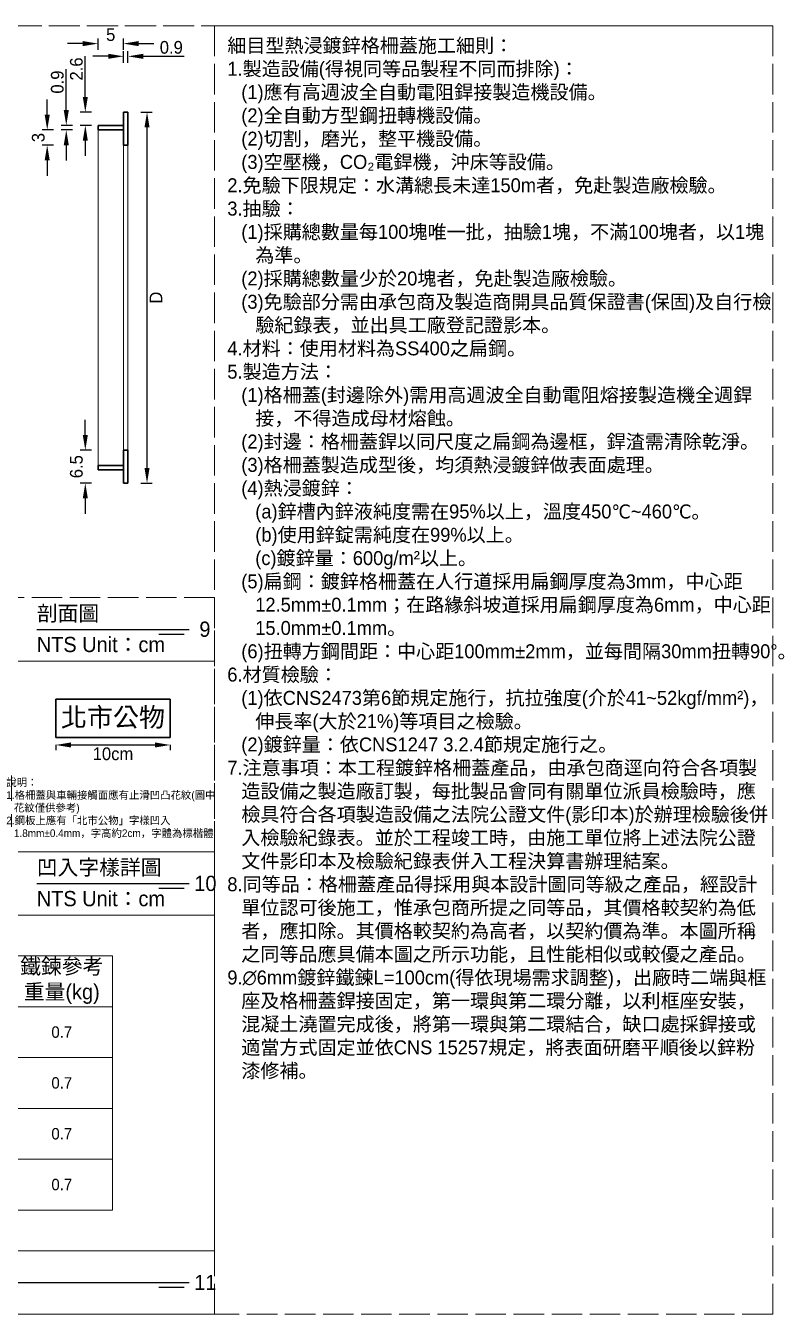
# Model space of a CAD drawing. Extents: x -2640 to 1802, y -2159 to 447.
# Drawn here: x -2154 to -1855, y -1721 to -1214 of the extents above; entities that cross this region are included whole.
import ezdxf

# ---------------------------------------------------------------- set-up
doc = ezdxf.new("R2010")
doc.units = 0
doc.header["$MEASUREMENT"] = 0
doc.linetypes.add('ACAD_ISO02W100', pattern=[15, 12, -3])
for name, color, linetype, lineweight in [('一、1.基本-圖框', 7, 'Continuous', 20), ('二、1.繪圖-既有設施', 8, 'Continuous', 20), ('二、2.繪圖-施作項目', 181, 'Continuous', 30)]:
    doc.layers.add(name, color=color, linetype=linetype, lineweight=lineweight)
doc.layers.add('一、4.基本-隱藏', color=9, linetype='ACAD_ISO02W100', lineweight=20, plot=False)
doc.layers.add('三、1.文字-說明文字', color=2, linetype='Continuous')
doc.layers.add('三、3.文字-註解文字', color=2, linetype='Continuous')
doc.styles.add('既有名稱', font='kaiu.ttf', dxfattribs={"height": 4})
doc.styles.add('次圖名(詳圖)', font='MS PGothic.ttf', dxfattribs={"height": 6})
doc.styles.add('註解文字', font='MS PGothic.ttf', dxfattribs={"height": 4})
doc.styles.add('註解文字(詳圖)', font='MS PGothic.ttf', dxfattribs={"height": 5})
doc.dimstyles.new('註解文字(詳圖)', dxfattribs={"dimtxt": 5, "dimasz": 6, "dimexe": 2, "dimexo": 5, "dimgap": 1, "dimtad": 2, "dimzin": 0, "dimdsep": 46, "dimtxsty": '註解文字(詳圖)', "dimcen": 0.1, "dimclrd": 144, "dimclre": 144, "dimclrt": 256, "dimadec": 0, "dimazin": 0, "dimtfac": 1, "dimtofl": 0, "dimtmove": 0, "dimatfit": 3, "dimfxlon": 1, "dimtolj": 1, "dimtzin": 0, "dimlwd": -1, "dimlwe": -1, "dimarcsym": 1})

# ---------------------------------------------------------------- blocks, each defined once
blk = doc.blocks.new('*D245')
at = {"layer": 'Defpoints', "color": 0, "transparency": 16777216}
for p in [(-2130.59, -1248), (-2115.59, -1248), (-2115.59, -1253.2)]:
    blk.add_point(p, dxfattribs=at)
at = {"layer": '三、3.文字-註解文字', "color": 144, "transparency": 16777216}
for p, q in [((-2130.59, -1242), (-2130.59, -1226.02)), ((-2128.09, -1248), (-2132.59, -1248)), ((-2128.09, -1253.2), (-2132.59, -1253.2)), ((-2130.59, -1259.2), (-2130.59, -1265.2))]:
    blk.add_line(p, q, dxfattribs=at)
for points in [[(-2131.59, -1242), (-2129.59, -1242), (-2130.59, -1248)], [(-2131.59, -1259.2), (-2129.59, -1259.2), (-2130.59, -1253.2)]]:
    blk.add_solid(points, dxfattribs=at)
at = {"layer": '三、3.文字-註解文字', "transparency": 16777216, "insert": (-2134.09, -1231.01), "char_height": 5, "attachment_point": 5, "rotation": 90, "style": '註解文字(詳圖)'}
blk.add_mtext('\\A1;2.6', dxfattribs=at)
blk = doc.blocks.new('*D246')
at = {"layer": 'Defpoints', "color": 0, "transparency": 16777216}
for p in [(-2138.09, -1253.2), (-2125.59, -1253.2), (-2125.59, -1255)]:
    blk.add_point(p, dxfattribs=at)
at = {"layer": '三、3.文字-註解文字', "color": 144, "transparency": 16777216}
for p, q in [((-2138.09, -1247.2), (-2138.09, -1231.1)), ((-2135.59, -1253.2), (-2140.09, -1253.2)), ((-2135.59, -1255), (-2140.09, -1255)), ((-2138.09, -1261), (-2138.09, -1267))]:
    blk.add_line(p, q, dxfattribs=at)
for points in [[(-2139.09, -1247.2), (-2137.09, -1247.2), (-2138.09, -1253.2)], [(-2139.09, -1261), (-2137.09, -1261), (-2138.09, -1255)]]:
    blk.add_solid(points, dxfattribs=at)
at = {"layer": '三、3.文字-註解文字', "transparency": 16777216, "insert": (-2141.59, -1236.15), "char_height": 5, "attachment_point": 5, "rotation": 90, "style": '註解文字(詳圖)'}
blk.add_mtext('\\A1;0.9', dxfattribs=at)
blk = doc.blocks.new('*D247')
at = {"layer": 'Defpoints', "color": 0, "transparency": 16777216}
for p in [(-2145.59, -1255), (-2115.59, -1255), (-2115.59, -1261)]:
    blk.add_point(p, dxfattribs=at)
at = {"layer": '三、3.文字-註解文字', "color": 144, "transparency": 16777216}
for p, q in [((-2145.59, -1249), (-2145.59, -1243)), ((-2143.09, -1255), (-2147.59, -1255)), ((-2143.09, -1261), (-2147.59, -1261)), ((-2145.59, -1267), (-2145.59, -1273))]:
    blk.add_line(p, q, dxfattribs=at)
for points in [[(-2146.59, -1249), (-2144.59, -1249), (-2145.59, -1255)], [(-2146.59, -1267), (-2144.59, -1267), (-2145.59, -1261)]]:
    blk.add_solid(points, dxfattribs=at)
at = {"layer": '三、3.文字-註解文字', "transparency": 16777216, "insert": (-2149.09, -1258), "char_height": 5, "attachment_point": 5, "rotation": 90, "style": '註解文字(詳圖)'}
blk.add_mtext('\\A1;3', dxfattribs=at)
blk = doc.blocks.new('*D248')
at = {"layer": 'Defpoints', "color": 0, "transparency": 16777216}
for p in [(-2115.59, -1381), (-2130.59, -1394), (-2115.59, -1394)]:
    blk.add_point(p, dxfattribs=at)
at = {"layer": '三、3.文字-註解文字', "color": 144, "transparency": 16777216}
for p, q in [((-2130.59, -1375), (-2130.59, -1369)), ((-2128.09, -1381), (-2132.59, -1381)), ((-2128.09, -1394), (-2132.59, -1394)), ((-2130.59, -1400), (-2130.59, -1406))]:
    blk.add_line(p, q, dxfattribs=at)
for points in [[(-2131.59, -1375), (-2129.59, -1375), (-2130.59, -1381)], [(-2131.59, -1400), (-2129.59, -1400), (-2130.59, -1394)]]:
    blk.add_solid(points, dxfattribs=at)
at = {"layer": '三、3.文字-註解文字', "transparency": 16777216, "insert": (-2134.09, -1387.5), "char_height": 5, "attachment_point": 5, "rotation": 90, "style": '註解文字(詳圖)'}
blk.add_mtext('\\A1;6.5', dxfattribs=at)
blk = doc.blocks.new('*D249')
at = {"layer": 'Defpoints', "color": 0, "transparency": 16777216}
for p in [(-2113.79, -1248), (-2106.29, -1248), (-2113.79, -1394)]:
    blk.add_point(p, dxfattribs=at)
at = {"layer": '三、3.文字-註解文字', "color": 144, "transparency": 16777216}
for p, q in [((-2108.79, -1248), (-2104.29, -1248)), ((-2106.29, -1388), (-2106.29, -1254)), ((-2108.79, -1394), (-2104.29, -1394))]:
    blk.add_line(p, q, dxfattribs=at)
for points in [[(-2107.29, -1254), (-2105.29, -1254), (-2106.29, -1248)], [(-2107.29, -1388), (-2105.29, -1388), (-2106.29, -1394)]]:
    blk.add_solid(points, dxfattribs=at)
at = {"layer": '三、3.文字-註解文字', "transparency": 16777216, "insert": (-2102.79, -1321), "char_height": 5, "attachment_point": 5, "rotation": 90, "style": '註解文字(詳圖)'}
blk.add_mtext('\\A1;D', dxfattribs=at)
blk = doc.blocks.new('*D251')
at = {"layer": 'Defpoints', "color": 0, "transparency": 16777216}
for p in [(-2142.19, -1494), (-2097.19, -1494), (-2097.19, -1497.01)]:
    blk.add_point(p, dxfattribs=at)
at = {"layer": '三、3.文字-註解文字', "color": 144, "transparency": 16777216}
for p, q in [((-2142.19, -1497.01), (-2142.19, -1499.01)), ((-2136.19, -1497.01), (-2103.19, -1497.01)), ((-2097.19, -1497.01), (-2097.19, -1499.01))]:
    blk.add_line(p, q, dxfattribs=at)
for points in [[(-2136.19, -1496.01), (-2136.19, -1498.01), (-2142.19, -1497.01)], [(-2103.19, -1496.01), (-2103.19, -1498.01), (-2097.19, -1497.01)]]:
    blk.add_solid(points, dxfattribs=at)
at = {"layer": '三、3.文字-註解文字', "transparency": 16777216, "insert": (-2119.69, -1500.51), "char_height": 5, "attachment_point": 5, "style": '註解文字(詳圖)'}
blk.add_mtext('\\A1;10cm', dxfattribs=at)
blk = doc.blocks.new('*D268')
at = {"layer": 'Defpoints', "color": 0, "transparency": 16777216}
for p in [(-2113.79, -1226.02), (-2115.59, -1248), (-2113.79, -1248)]:
    blk.add_point(p, dxfattribs=at)
at = {"layer": '三、3.文字-註解文字', "color": 144, "transparency": 16777216}
for p, q in [((-2121.59, -1226.02), (-2127.59, -1226.02)), ((-2115.59, -1228.52), (-2115.59, -1224.02)), ((-2113.79, -1228.52), (-2113.79, -1224.02)), ((-2107.79, -1226.02), (-2091.7, -1226.02))]:
    blk.add_line(p, q, dxfattribs=at)
for points in [[(-2121.59, -1225.02), (-2121.59, -1227.02), (-2115.59, -1226.02)], [(-2107.79, -1225.02), (-2107.79, -1227.02), (-2113.79, -1226.02)]]:
    blk.add_solid(points, dxfattribs=at)
at = {"layer": '三、3.文字-註解文字', "transparency": 16777216, "insert": (-2096.74, -1222.52), "char_height": 5, "attachment_point": 5, "style": '註解文字(詳圖)'}
blk.add_mtext('\\A1;0.9', dxfattribs=at)
blk = doc.blocks.new('*D269')
at = {"layer": 'Defpoints', "color": 0, "transparency": 16777216}
for p in [(-2115.59, -1221.02), (-2125.59, -1260.7), (-2115.59, -1260.7)]:
    blk.add_point(p, dxfattribs=at)
at = {"layer": '三、3.文字-註解文字', "color": 144, "transparency": 16777216}
for p, q in [((-2131.59, -1221.02), (-2137.59, -1221.02)), ((-2125.59, -1223.52), (-2125.59, -1219.02)), ((-2115.59, -1223.52), (-2115.59, -1219.02)), ((-2109.59, -1221.02), (-2103.59, -1221.02))]:
    blk.add_line(p, q, dxfattribs=at)
for points in [[(-2131.59, -1220.02), (-2131.59, -1222.02), (-2125.59, -1221.02)], [(-2109.59, -1220.02), (-2109.59, -1222.02), (-2115.59, -1221.02)]]:
    blk.add_solid(points, dxfattribs=at)
at = {"layer": '三、3.文字-註解文字', "transparency": 16777216, "insert": (-2120.59, -1217.52), "char_height": 5, "attachment_point": 5, "style": '註解文字(詳圖)'}
blk.add_mtext('\\A1;5', dxfattribs=at)

msp = doc.modelspace()

# ---------------------------------------------------------------- linework, layer by layer
at = {"layer": '一、1.基本-圖框'}
for points in [[(-2419.847, -1580), (-2119.847, -1580), (-2119.847, -1680), (-2419.847, -1680)], [(-2159.847, -1580), (-2119.847, -1580), (-2119.847, -1600), (-2159.847, -1600)], [(-2159.847, -1600), (-2119.847, -1600), (-2119.847, -1620), (-2159.847, -1620)], [(-2159.847, -1620), (-2119.847, -1620), (-2119.847, -1640), (-2159.847, -1640)], [(-2159.847, -1640), (-2119.847, -1640), (-2119.847, -1660), (-2159.847, -1660)], [(-2159.847, -1660), (-2119.847, -1660), (-2119.847, -1680), (-2159.847, -1680)]]:
    msp.add_lwpolyline(points, close=True, dxfattribs=at)
at = {"layer": '一、4.基本-隱藏'}
for points in [[(-2640, -1214), (-1860, -1214), (-1860, -1721), (-2640, -1721)], [(-2159.693, -1214), (-2079.693, -1214), (-2079.693, -1439), (-2159.693, -1439)], [(-2079.693, -1214), (-1860, -1214), (-1860, -1721), (-2079.693, -1721)], [(-2159.693, -1464), (-2079.693, -1464), (-2079.693, -1439), (-2159.693, -1439)], [(-2079.693, -1464), (-2159.693, -1464), (-2159.693, -1539), (-2079.693, -1539)], [(-2079.693, -1539), (-2159.693, -1539), (-2159.693, -1564), (-2079.693, -1564)], [(-2079.693, -1564), (-2460, -1564), (-2460, -1696), (-2079.693, -1696)], [(-2460, -1721), (-2079.693, -1721), (-2079.693, -1696), (-2460, -1696)]]:
    msp.add_lwpolyline(points, close=True, dxfattribs=at)
at = {"layer": '三、3.文字-註解文字'}
for points in [[(-2149.693, -1451.5), (-2089.693, -1451.5)], [(-2091.693, -1453.5), (-2101.693, -1453.5)], [(-2149.693, -1551.5), (-2089.693, -1551.5)], [(-2091.693, -1553.5), (-2101.693, -1553.5)], [(-2450, -1708.5), (-2089.693, -1708.5)], [(-2091.693, -1710.5), (-2101.693, -1710.5)]]:
    msp.add_lwpolyline(points, dxfattribs=at)
at = {"layer": '二、1.繪圖-既有設施'}
for points in [[(-2125.593, -1255), (-2125.593, -1387)], [(-2115.593, -1261), (-2115.593, -1381)], [(-2113.793, -1261), (-2113.793, -1381)]]:
    msp.add_lwpolyline(points, dxfattribs=at)
at = {"layer": '二、2.繪圖-施作項目'}
for points in [[(-2115.593, -1248), (-2113.793, -1248)], [(-2115.593, -1248), (-2115.593, -1261)], [(-2113.793, -1248), (-2113.793, -1261)], [(-2125.593, -1253.2), (-2115.593, -1253.2)], [(-2125.593, -1253.2), (-2125.593, -1255)], [(-2125.593, -1255), (-2115.593, -1255)], [(-2115.593, -1261), (-2113.793, -1261)], [(-2115.593, -1381), (-2113.793, -1381)], [(-2115.593, -1381), (-2115.593, -1394)], [(-2113.793, -1381), (-2113.793, -1394)], [(-2125.593, -1387), (-2115.593, -1387)], [(-2125.593, -1387), (-2125.593, -1388.8)], [(-2125.593, -1388.8), (-2115.593, -1388.8)], [(-2115.593, -1394), (-2113.793, -1394)]]:
    msp.add_lwpolyline(points, dxfattribs=at)
msp.add_lwpolyline([(-2142.193, -1479), (-2097.193, -1479), (-2097.193, -1494), (-2142.193, -1494)], close=True, dxfattribs=at)

# ---------------------------------------------------------------- texts
at = {"layer": '一、1.基本-圖框', "insert": (-2139.847, -1590), "char_height": 6, "attachment_point": 5, "style": '註解文字(詳圖)'}
msp.add_mtext_dynamic_manual_height_columns('{\\fMS PGothic|b0|i0|c128|p34;鐵鍊}參考重量{\\fMS PGothic|b0|i0|c128|p34;(}kg{\\fMS PGothic|b0|i0|c128|p34;)}', width=35.26712, gutter_width=30, heights=[0], dxfattribs=at)
at = {"layer": '三、1.文字-說明文字', "attachment_point": 1}
for s, width, insert, char_height, style in [('{\\fMS PGothic|b0|i0|c128|p34;細目型熱浸鍍鋅格柵蓋施工細則：\\P\\pi-5.5,l5.5;1.製造設備(得視同等品製程不同而排除)：\\P\\pl11;(1)應有高週波全自動電阻銲接製造機設備。\\P(2)全自動方型鋼扭轉機設備。\\P(2)切割，磨光，整平機設備。\\P(3)空壓機，CO₂電銲機，沖床等設備。\\P\\pl5.5;2.免驗下限規定：水溝總長未達150m者，免赴製造廠檢驗。\\P\\pi0,l0;3.抽驗：\\P\\pi-5.5,l11;(1)採購總數量每100塊唯一批，抽驗1塊，不滿100塊者，以1塊為準。\\P\\pi-11,l16.5;(2)採購總數量少於20塊者，免赴製造廠檢驗。\\P\\pi-5.5,l11;(3)免驗部分需由承包商及製造商開具品質保證書(保固)及自行檢驗紀錄表，並出具工廠登記證影本。\\P\\pl5.5;4.材料：使用材料為SS400之扁鋼。\\P\\pi0,l0;5.製造方法：\\P\\pi-5.5,l11;(1)格柵蓋(封邊除外)需用高週波全自動電阻熔接製造機全週銲接，不得造成母材熔蝕。\\P(2)封邊：格柵蓋銲以同尺度之扁鋼為邊框，銲渣需清除乾淨。\\P(3)格柵蓋製造成型後，均須熱浸鍍鋅做表面處理。\\P\\pi5.5,l0;(4)熱浸鍍鋅：\\P\\pi-5.5,l16.5;(a)鋅槽\\fPMingLiU|b0|i0|c136|p18;內\\fMS PGothic|b0|i0|c128|p34;鋅液純度需在95%以上，溫度450℃~460℃。\\P(b)使用鋅錠需純度在99%以上。\\P(c)鍍鋅量：600g/m²以上。\\P\\pl11;(5)扁鋼：鍍鋅格柵蓋在人行道採用扁鋼厚度為3mm，中心距12.5mm±0.1mm；在路緣斜坡道採用扁鋼厚度為6mm，中心距15.0mm±0.1mm。\\P(6)扭轉方鋼間距：中心距100mm±2mm，並每間隔30mm扭轉90°。\\P\\pi0,l0;6.材質檢驗：\\P\\pi-5.5,l11;(1)依CNS2473第6節規定施行，抗拉強度(介於41~52kgf/mm²)，伸長率(大於21%)等項目之檢驗。\\P(2)鍍鋅量：依CNS1247 3.2.4節規定施行之。\\P\\pl5.5;7.注意事項：本工程鍍鋅格柵蓋\\fPMingLiU|b0|i0|c136|p18;產\\fMS PGothic|b0|i0|c128|p34;品，由承包商逕向符合各項製造設備之製造廠訂製，每批製品會同有關單位派員檢驗時，應檢具符合各項製造設備之法院公證文件(影印本)於辦理檢驗後併入檢驗紀錄表。並於工程竣工時，由施工單位將上述法院公證文件影印本及檢驗紀錄表併入工程決算書辦理結案。\\P8.同等品：格柵蓋\\fPMingLiU|b0|i0|c136|p18;產\\fMS PGothic|b0|i0|c128|p34;品得採用與本設計圖同等級之\\fPMingLiU|b0|i0|c136|p18;產\\fMS PGothic|b0|i0|c128|p34;品，經設計單位認可後施工，惟承包商所提之同等品，其價格較契約為低者，應扣除。其價格較契約為高者，以契約價為準。本圖所稱之同等品應具備本圖之所示功能，且性能相似或較優之\\fPMingLiU|b0|i0|c136|p18;產\\fMS PGothic|b0|i0|c128|p34;品。\\P9.∅6mm鍍鋅鐵鍊L=100cm(得依現場需求調整)，出廠時二端與框座及格柵蓋銲接固定，第一環與第二環分離，以利框座安裝，混凝土澆置完成後，將第一環與第二環結合，缺口處採銲接或適當方式固定並依CNS 15257規定，將表面研磨平順後以鋅粉漆修補。}', 214.42505, (-2074.693, -1219), 5.5, '次圖名(詳圖)'), ('{\\fPMingLiU|b0|i0|c136|p18;說\\fMS PGothic|b0|i0|c128|p34;明：\\P\\pi-3,l3;1.格柵蓋與車輛接觸面應有止滑凹凸花紋(圖中花紋僅供參考)\\P2.鋼板上應有「北市公物」字樣凹入1.8mm±0.4mm，字高約2cm，字體為標楷體}', 83.36188, (-2161.689, -1510.215), 3, '註解文字')]:
    msp.add_mtext_dynamic_manual_height_columns(s, width=width, gutter_width=30, heights=[0], dxfattribs=dict(at, insert=insert, char_height=char_height, style=style))
at = {"layer": '三、3.文字-註解文字'}
for s, width, gutter_width, insert, char_height, attachment_point, style in [('剖面圖', 30.14945, 15, (-2149.693, -1445.5), 6, 4, '次圖名(詳圖)'), ('9', 3, 15, (-2085.693, -1451.5), 6, 4, '次圖名(詳圖)'), ('NTS{\\fMS PGothic|b0|i0|c128|p34; Unit：cm}', 93.26158, 15, (-2149.693, -1457.5), 6, 4, '次圖名(詳圖)'), ('凹入字樣詳{\\fMS PGothic|b0|i0|c128|p34;圖}', 51.13853, 15, (-2149.693, -1545.5), 6, 4, '次圖名(詳圖)'), ('10', 3, 15, (-2087.693, -1551.5), 6, 4, '次圖名(詳圖)'), ('NTS{\\fMS PGothic|b0|i0|c128|p34; Unit：cm}', 93.26158, 15, (-2149.693, -1557.5), 6, 4, '次圖名(詳圖)'), ('0.7', 9.06048, 30, (-2139.847, -1610), 4.5, 5, '註解文字(詳圖)'), ('0.7', 9.06048, 30, (-2139.847, -1630), 4.5, 5, '註解文字(詳圖)'), ('0.7', 9.06048, 30, (-2139.847, -1650), 4.5, 5, '註解文字(詳圖)'), ('0.7', 9.06048, 30, (-2139.847, -1670), 4.5, 5, '註解文字(詳圖)'), ('11', 3, 15, (-2087.693, -1708.5), 6, 4, '次圖名(詳圖)')]:
    msp.add_mtext_dynamic_manual_height_columns(s, width=width, gutter_width=gutter_width, heights=[0], dxfattribs=dict(at, insert=insert, char_height=char_height, attachment_point=attachment_point, style=style))
at = {"layer": '二、2.繪圖-施作項目', "insert": (-2119.693, -1486.5), "char_height": 7.5, "attachment_point": 5, "style": '既有名稱'}
msp.add_mtext_dynamic_manual_height_columns('北市公物', width=52.10608, gutter_width=45, heights=[0], dxfattribs=at)

# ---------------------------------------------------------------- dimensions: what is measured, and where the dimension line sits
at = {"layer": '三、3.文字-註解文字'}
for base, p1, p2, text, picture, middle in [((-2115.593, -1221.017), (-2125.593, -1260.7), (-2115.593, -1260.7), '5', '*D269', (-2120.593, -1217.517)), ((-2113.793, -1226.017), (-2115.593, -1248), (-2113.793, -1248), '0.9', '*D268', (-2096.745, -1222.517)), ((-2097.193, -1497.012), (-2142.193, -1494), (-2097.193, -1494), '10cm', '*D251', (-2119.693, -1500.512))]:
    dim = msp.add_linear_dim(base=base, p1=p1, p2=p2, text=text, dimstyle='註解文字(詳圖)', dxfattribs=at)
    dim.commit()
    dim.dimension.update_dxf_attribs({"geometry": picture, "text_midpoint": middle})
for base, p1, p2, text, picture, middle in [((-2130.593, -1248), (-2115.593, -1253.2), (-2115.593, -1248), '2.6', '*D245', (-2134.093, -1231.009)), ((-2138.093, -1253.2), (-2125.593, -1255), (-2125.593, -1253.2), '0.9', '*D246', (-2141.593, -1236.152)), ((-2145.593, -1255), (-2115.593, -1261), (-2115.593, -1255), '3', '*D247', (-2149.093, -1258)), ((-2106.293, -1248), (-2113.793, -1394), (-2113.793, -1248), 'D', '*D249', (-2102.793, -1321)), ((-2130.593, -1394), (-2115.593, -1381), (-2115.593, -1394), '6.5', '*D248', (-2134.093, -1387.5))]:
    dim = msp.add_linear_dim(base=base, p1=p1, p2=p2, angle=90, text=text, dimstyle='註解文字(詳圖)', dxfattribs=at)
    dim.commit()
    dim.dimension.update_dxf_attribs({"geometry": picture, "text_midpoint": middle})

doc.saveas('drawing.dxf')
